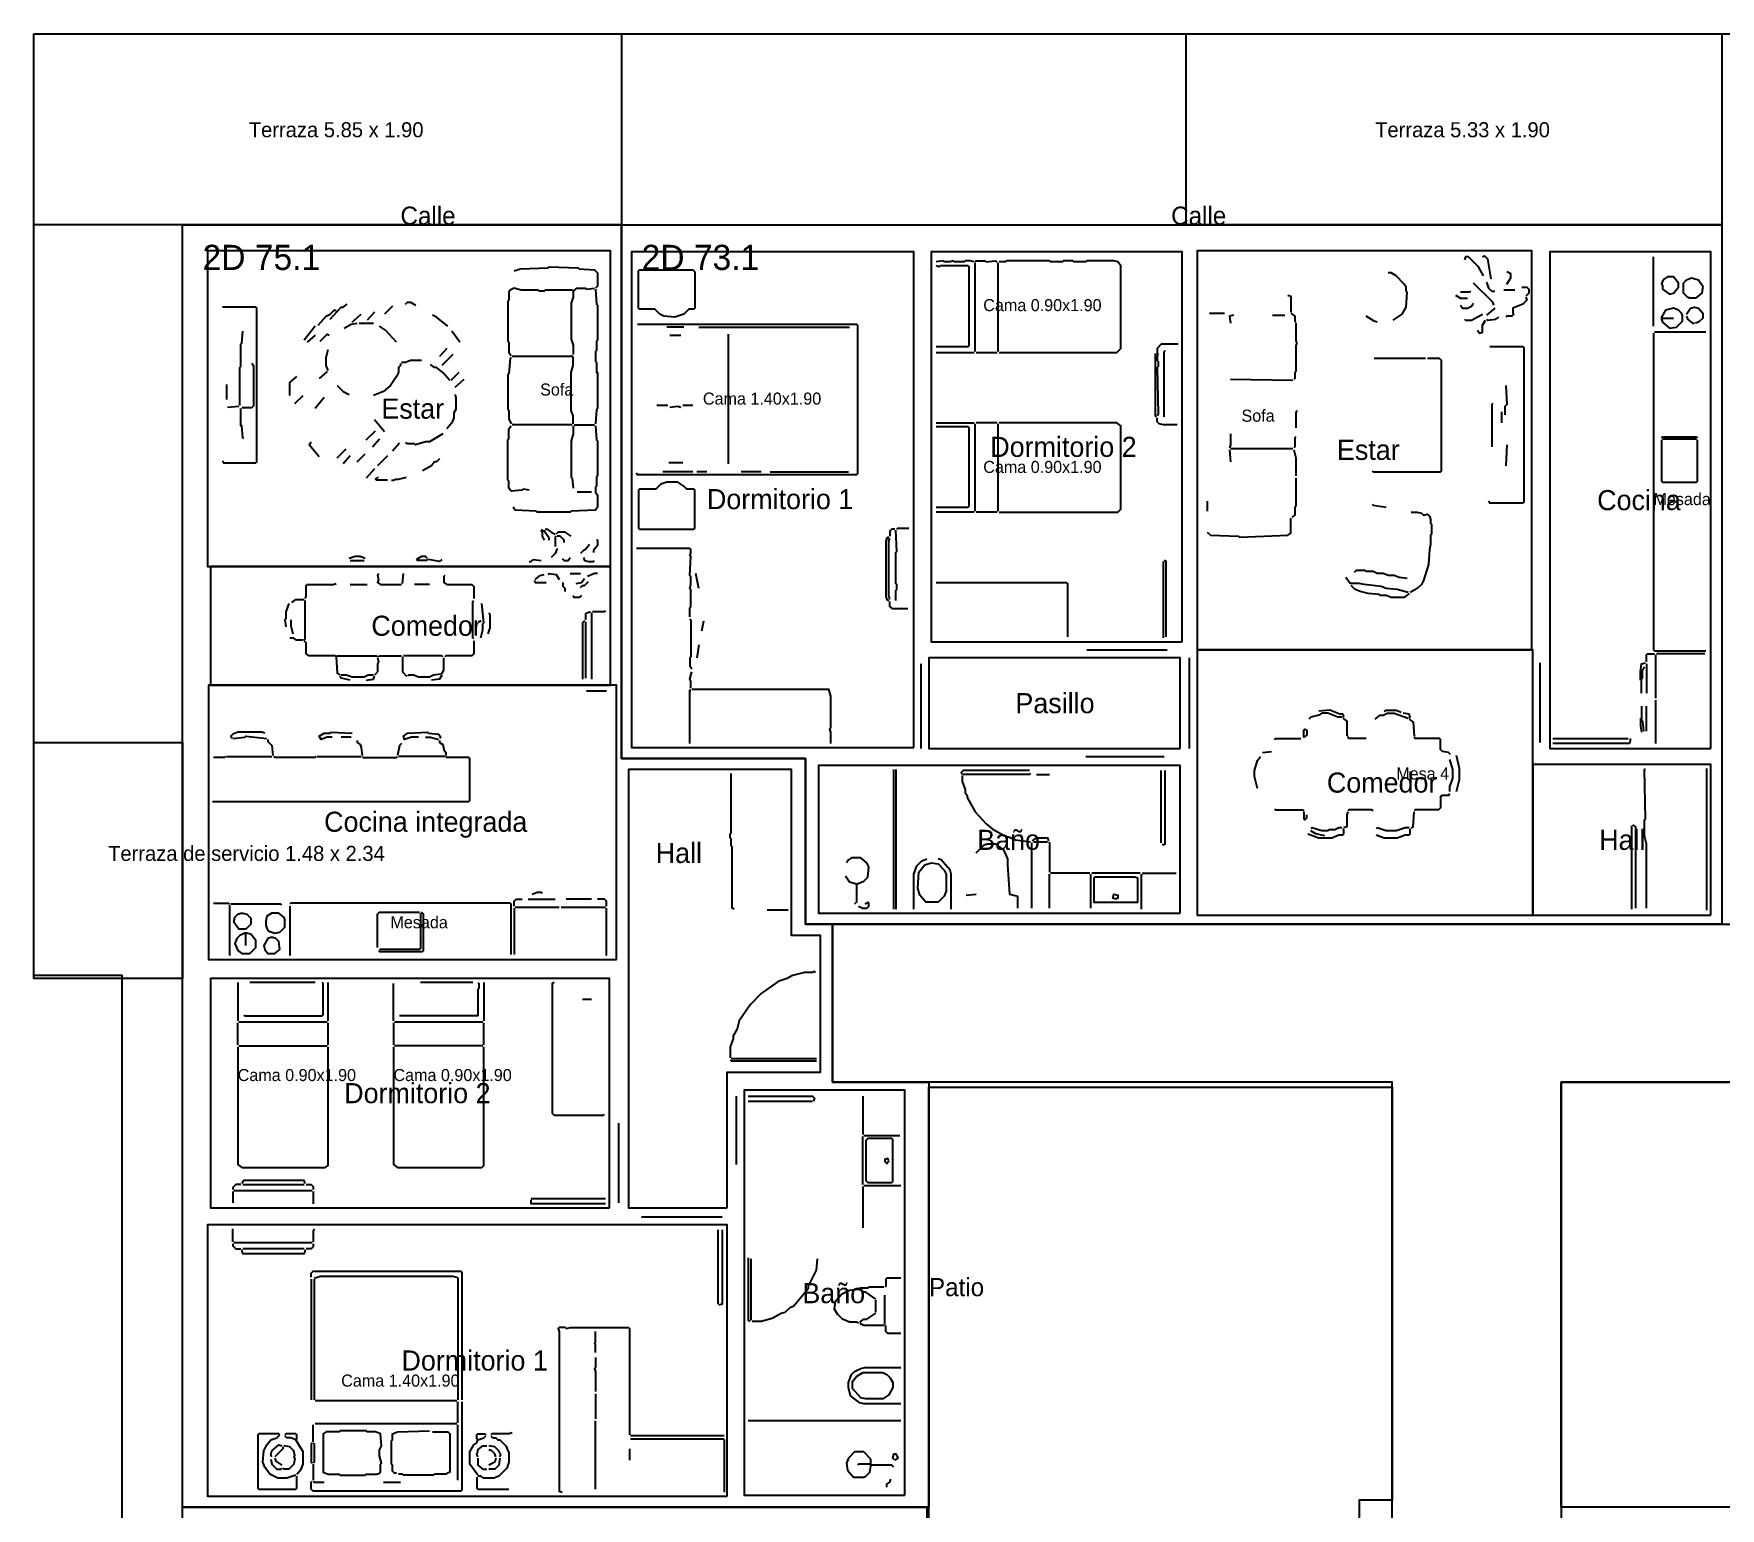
# Model space of a CAD drawing. Header units: metres. Extents: x 0 to 142, y 0 to 33.
# Drawn here: x 0 to 16.79, y 18.08 to 32.75 of the extents above; entities that cross this region are included whole.
import ezdxf

# ---------------------------------------------------------------- set-up
doc = ezdxf.new("R2010")
doc.units = ezdxf.units.M
for name, color, linetype in [('Trazo_Cotas', 9, 'Continuous'), ('Trazo_Entrada', 1, 'Continuous'), ('Trazo_Equipamiento', 8, 'Continuous'), ('Trazo_Estancias', 3, 'Continuous'), ('Trazo_Fachada', 30, 'Continuous'), ('Trazo_Nucleos', 252, 'Continuous'), ('Trazo_Pasillo', 9, 'Continuous'), ('Trazo_Patios', 3, 'Continuous'), ('Trazo_Puertas', 1, 'Continuous'), ('Trazo_Terreno', 7, 'Continuous'), ('Trazo_Unidad', 7, 'Continuous'), ('Trazo_Ventanas', 5, 'Continuous')]:
    doc.layers.add(name, color=color, linetype=linetype)

msp = doc.modelspace()

# ---------------------------------------------------------------- linework, layer by layer
at = {"layer": 'Trazo_Cotas'}
for points in [[(0, 32.75), (5.85, 32.75), (5.85, 30.85), (0, 30.85)], [(11.47, 32.75), (16.8, 32.75), (16.8, 30.85), (11.47, 30.85)], [(0, 25.7), (1.48, 25.7), (1.48, 23.35), (0, 23.35)]]:
    msp.add_lwpolyline(points, close=True, dxfattribs=at)
at = {"layer": 'Trazo_Entrada'}
for p, q in [((15.04, 23.89), (15.93, 23.89)), ((7.95, 23.4), (7.95, 22.52))]:
    msp.add_line(p, q, dxfattribs=at)
at = {"layer": 'Trazo_Equipamiento', "color": 9}
for p, q in [((9.37, 29.59), (9.37, 30.47)), ((9.6, 29.59), (9.6, 30.47)), ((14.74, 30.2), (14.63, 30.2)), ((3.17, 29.88), (3.26, 29.96)), ((3.39, 29.98), (3.32, 29.9)), ((3.57, 30.04), (3.49, 29.96)), ((11.7, 29.97), (11.85, 29.97)), ((12.33, 29.95), (12.45, 29.95)), ((14.54, 30.02), (14.46, 29.95)), ((2.8, 29.84), (2.69, 29.7)), ((2.8, 29.75), (2.72, 29.68)), ((3.24, 29.87), (3.38, 29.87)), ((4.24, 29.68), (4.16, 29.79)), ((6.47, 29.83), (6.3, 29.83)), ((6.33, 29.75), (6.44, 29.75)), ((6.62, 29.83), (8.12, 29.83)), ((6.91, 29.76), (6.91, 28.47)), ((4.11, 29.62), (4.04, 29.54)), ((4.17, 29.56), (4.06, 29.45)), ((8.98, 29.58), (9.36, 29.58)), ((9.38, 29.58), (9.59, 29.58)), ((2.92, 29.39), (2.84, 29.32)), ((4.23, 29.38), (4.15, 29.3)), ((13.85, 29.52), (13.34, 29.52)), ((1.92, 29.26), (1.92, 29.11)), ((4.28, 29.31), (4.19, 29.23)), ((12.53, 29.3), (11.91, 29.31)), ((2.04, 29.04), (1.93, 29.03)), ((2.6, 29.07), (2.68, 29.15)), ((2.89, 29.13), (2.8, 29.02)), ((6.31, 29.05), (6.2, 29.05)), ((6.56, 29.05), (6.46, 29.05)), ((3.49, 28.79), (3.39, 28.91)), ((8.98, 28.88), (9.36, 28.88)), ((9.59, 28.88), (9.38, 28.88)), ((14.61, 28.88), (14.61, 28.99)), ((3.31, 28.71), (3.4, 28.8)), ((3.37, 28.64), (3.44, 28.72)), ((5.36, 28.86), (4.76, 28.86)), ((5.38, 28.86), (5.58, 28.86)), ((9.37, 28), (9.37, 28.87)), ((9.6, 28), (9.6, 28.87)), ((3.02, 28.53), (3.11, 28.62)), ((3.15, 28.55), (3.08, 28.47)), ((3.22, 28.49), (3.3, 28.57)), ((3.52, 28.55), (3.42, 28.45)), ((3.57, 28.6), (3.64, 28.68)), ((11.9, 28.61), (11.91, 28.49)), ((12.53, 28.62), (11.91, 28.62)), ((14.66, 28.66), (14.65, 28.45)), ((3.39, 28.42), (3.31, 28.33)), ((6.56, 28.39), (6.26, 28.39)), ((6.46, 28.48), (6.32, 28.48)), ((6.7, 28.39), (6.6, 28.39)), ((7.24, 28.39), (7.04, 28.39)), ((7.33, 28.39), (8.11, 28.39)), ((5.55, 28.19), (5.41, 28.19)), ((11.68, 28.1), (11.68, 28)), ((9.36, 27.99), (8.98, 27.99)), ((9.59, 27.99), (9.38, 27.99)), ((3.15, 27.51), (3.29, 27.51)), ((3.67, 27.28), (3.68, 27.38)), ((5.34, 27.38), (5.44, 27.38)), ((6.62, 27.23), (6.59, 27.38)), ((11.24, 27.5), (11.24, 26.74)), ((3.15, 27.27), (3.32, 27.27)), ((3.94, 27.27), (3.79, 27.27)), ((5.49, 26.9), (5.49, 26.34)), ((5.55, 26.99), (5.55, 26.33)), ((6.65, 26.81), (6.67, 26.91)), ((6.62, 26.67), (6.6, 26.54)), ((12.23, 25.6), (12.32, 25.61)), ((16.65, 24.03), (16.65, 25.44)), ((15.9, 24.87), (15.9, 24.04)), ((7.51, 24.03), (7.3, 24.03)), ((2.03, 23.31), (2.03, 22.93)), ((2.8, 23.31), (2.15, 23.31)), ((2.93, 22.93), (2.93, 23.31)), ((3.58, 22.93), (3.58, 23.3)), ((4.37, 23.31), (3.85, 23.31)), ((4.48, 23.31), (4.48, 22.93)), ((5.55, 23.14), (5.46, 23.14)), ((2.03, 22.69), (2.03, 22.91)), ((2.04, 22.92), (2.92, 22.92)), ((2.93, 22.69), (2.93, 22.91)), ((3.58, 22.91), (3.58, 22.69)), ((3.59, 22.92), (4.47, 22.92)), ((4.48, 22.69), (4.48, 22.91)), ((2.04, 22.68), (2.92, 22.68)), ((4.47, 22.68), (3.59, 22.68)), ((7.79, 22.55), (6.94, 22.55)), ((1.98, 21.23), (1.98, 21.12)), ((1.99, 21.24), (2.77, 21.24)), ((2.08, 21.3), (2.69, 21.3)), ((2.78, 21.23), (2.78, 21.11)), ((5.69, 21.16), (4.95, 21.16)), ((1.98, 20.73), (1.98, 20.86)), ((6.81, 20.85), (6.81, 20.11)), ((2.77, 20.72), (1.99, 20.72)), ((2.69, 20.66), (2.08, 20.66)), ((2.76, 20.36), (2.76, 19.16)), ((2.79, 20.36), (2.79, 19.16)), ((4.21, 19.15), (2.8, 19.15)), ((4.22, 18.93), (4.22, 19.14)), ((5.59, 19.22), (5.59, 18.97)), ((2.78, 18.74), (2.78, 18.91)), ((4.21, 18.92), (2.8, 18.92)), ((4.22, 18.36), (4.22, 18.91)), ((5.59, 18.27), (5.59, 18.95)), ((6.87, 18.8), (5.94, 18.8)), ((5.93, 18.67), (5.93, 18.56)), ((2.78, 18.52), (2.78, 18.36)), ((3.48, 18.34), (3.65, 18.34))]:
    msp.add_line(p, q, dxfattribs=at)
at = {"layer": 'Trazo_Equipamiento', "color": 8}
for p, q in [((16.12, 29.84), (16.12, 30.53)), ((16.21, 29.92), (16.32, 29.92)), ((16.64, 29.78), (16.13, 29.78)), ((16.21, 28.72), (16.55, 28.72)), ((16.14, 26.57), (16.14, 26.14)), ((16.63, 26.58), (16.15, 26.58)), ((16.05, 26.48), (16.05, 26.19)), ((5.7, 26.21), (5.5, 26.21)), ((16.05, 25.81), (16.05, 26.06)), ((16.14, 26.12), (16.14, 25.69)), ((3.16, 25.75), (3.06, 25.75)), ((15.12, 25.74), (15.87, 25.74)), ((1.92, 25.56), (2.37, 25.56)), ((2.82, 25.56), (3.26, 25.56)), ((4.09, 25.56), (3.63, 25.56)), ((8.56, 24.04), (8.56, 25.43)), ((8.58, 25.43), (8.58, 24.04)), ((9.98, 25.38), (10.11, 25.38)), ((11.22, 24.7), (11.22, 25.42)), ((9.93, 24.7), (9.93, 24.05)), ((9.95, 24.71), (10.09, 24.71)), ((10.11, 24.05), (10.11, 24.39)), ((10.51, 24.4), (10.12, 24.4)), ((10.52, 24.05), (10.52, 24.39)), ((11.01, 24.4), (10.53, 24.4)), ((11.02, 24.39), (11.02, 24.04)), ((11.03, 24.4), (11.37, 24.4)), ((9.28, 24.18), (9.38, 24.19)), ((1.95, 24.08), (1.95, 23.58)), ((2.55, 24.07), (2.55, 23.58)), ((4.78, 24.05), (4.78, 23.59)), ((4.79, 24.06), (5.23, 24.06)), ((4.92, 24.14), (5.19, 24.14)), ((5.25, 24.06), (5.69, 24.06)), ((5.55, 24.14), (5.3, 24.14)), ((5.7, 23.58), (5.7, 24.05)), ((2.11, 23.68), (2.11, 23.79)), ((8.25, 22.18), (8.25, 21.8)), ((7.11, 22.13), (7.75, 22.13)), ((8.25, 21.3), (8.25, 21.78)), ((8.26, 21.79), (8.62, 21.79)), ((8.25, 21.28), (8.25, 20.87)), ((8.26, 21.29), (8.63, 21.29)), ((7.14, 19.95), (7.14, 20.56)), ((8.38, 20.03), (8.38, 20.15)), ((8.47, 19.91), (8.47, 20.2)), ((8.63, 18.95), (7.11, 18.95))]:
    msp.add_line(p, q, dxfattribs=at)
at = {"layer": 'Trazo_Equipamiento', "color": 9}
for points in [[(4.78, 30.39), (4.84, 30.41), (5.12, 30.42), (5.13, 30.43), (5.42, 30.42), (5.43, 30.41), (5.58, 30.4), (5.61, 30.37), (5.61, 30.24), (5.59, 30.22)], [(9.36, 30.48), (9.32, 30.49), (9.27, 30.49), (9.26, 30.48), (9.16, 30.48), (9.15, 30.49), (9.12, 30.48), (9.06, 30.48), (9.05, 30.49), (8.98, 30.48)], [(8.98, 29.64), (9.3, 29.64), (9.31, 29.65), (9.31, 30.43), (9.3, 30.44), (9.02, 30.44), (9.01, 30.43), (8.98, 30.44)], [(9.37, 30.48), (9.38, 30.49), (9.47, 30.49), (9.48, 30.48), (9.57, 30.49), (9.59, 30.48)], [(9.61, 29.58), (10.78, 29.58), (10.82, 29.62), (10.82, 30.44), (10.79, 30.48), (10.75, 30.49), (10.48, 30.49), (10.47, 30.48), (10.35, 30.48), (10.34, 30.49), (10.25, 30.49), (10.24, 30.48), (10.12, 30.48), (10.11, 30.49), (9.68, 30.49), (9.67, 30.48), (9.61, 30.48)], [(14.43, 30.34), (14.38, 30.43), (14.28, 30.53), (14.25, 30.53), (14.24, 30.5)], [(14.42, 30.53), (14.44, 30.54), (14.47, 30.51), (14.5, 30.31)], [(5.37, 30.19), (5.36, 30.2), (5.09, 30.2), (5.08, 30.19), (5.03, 30.19), (5.02, 30.2), (4.85, 30.2), (4.78, 30.22), (4.74, 30.2), (4.73, 30.18), (4.73, 30.1), (4.72, 30.09), (4.72, 29.69), (4.73, 29.68), (4.73, 29.58), (4.75, 29.55)], [(5.37, 30.19), (5.41, 30.22), (5.49, 30.22), (5.5, 30.21), (5.58, 30.22)], [(13.53, 29.9), (13.62, 29.96), (13.66, 30.03), (13.67, 30.18), (13.66, 30.19), (13.66, 30.23), (13.64, 30.26), (13.56, 30.34), (13.51, 30.37), (13.48, 30.37)], [(14.53, 30.05), (14.52, 30.08), (14.33, 30.27)], [(14.46, 30.28), (14.48, 30.22), (14.51, 30.19), (14.54, 30.19)], [(14.66, 30.26), (14.7, 30.32), (14.7, 30.36), (14.66, 30.38)], [(14.81, 30.23), (14.86, 30.23), (14.88, 30.21), (14.88, 30.17), (14.85, 30.14)], [(2.95, 29.91), (3.06, 30.03), (3.08, 30.03), (3.12, 30.06)], [(3.7, 30.06), (3.72, 30.08), (3.75, 30.08), (3.8, 30.05)], [(5.37, 30.19), (5.37, 30.13), (5.35, 30.07), (5.35, 29.71), (5.37, 29.65), (5.37, 29.56)], [(5.59, 30.21), (5.6, 30.06), (5.61, 30.05), (5.61, 29.7), (5.6, 29.69), (5.6, 29.6), (5.59, 29.59), (5.59, 29.49), (5.6, 29.48), (5.6, 29.38), (5.61, 29.38), (5.61, 29.02), (5.6, 29.01), (5.59, 28.87)], [(12.48, 30.15), (12.51, 30.14), (12.51, 29.98)], [(14.15, 30.15), (14.2, 30.12), (14.27, 30.12)], [(14.3, 30.19), (14.29, 30.18), (14.2, 30.18)], [(14.2, 30.05), (14.22, 30.02), (14.27, 30.02), (14.31, 30.04), (14.33, 30.07)], [(14.85, 30.13), (14.86, 30.1), (14.82, 30.06), (14.72, 30.02), (14.72, 29.97), (14.73, 29.96), (14.71, 29.94), (14.66, 29.94), (14.65, 29.93)], [(1.88, 28.5), (1.89, 28.48), (2.21, 28.48), (2.22, 28.49), (2.22, 30.02), (2.21, 30.03), (1.88, 30.03)], [(2.83, 29.85), (2.91, 29.94), (2.95, 29.96), (2.99, 30), (3.01, 30)], [(4.12, 29.84), (4.01, 29.93), (3.97, 29.95)], [(11.94, 29.95), (11.9, 29.94), (11.91, 29.87)], [(12.51, 29.97), (12.55, 29.94), (12.55, 29.89), (12.56, 29.88)], [(13.37, 29.88), (13.34, 29.89), (13.26, 29.94)], [(14.24, 29.91), (14.25, 29.9), (14.31, 29.9), (14.42, 29.96)], [(14.37, 29.8), (14.39, 29.77), (14.42, 29.78), (14.42, 29.85), (14.45, 29.9)], [(14.46, 29.91), (14.47, 29.9), (14.55, 29.91), (14.58, 29.93)], [(2.05, 29.05), (2.05, 29.43), (2.06, 29.44), (2.06, 29.66), (2.07, 29.67), (2.08, 29.79)], [(2.85, 29.69), (2.92, 29.76), (2.94, 29.75)], [(3.09, 29.82), (3.16, 29.86), (3.22, 29.87)], [(3.61, 29.68), (3.5, 29.8), (3.44, 29.84)], [(6.01, 29.86), (8.19, 29.86), (8.2, 29.85), (8.2, 28.37), (8.19, 28.36), (6.01, 28.36), (6, 28.38)], [(12.56, 29.87), (12.56, 29.7), (12.57, 29.66), (12.56, 29.65), (12.56, 29.39), (12.55, 29.38), (12.55, 29.32), (12.54, 29.31)], [(2.93, 29.4), (2.91, 29.45), (2.91, 29.53), (2.93, 29.61)], [(5.36, 29.55), (5.35, 29.54), (4.76, 29.54)], [(11.16, 29.57), (11.16, 28.95), (11.17, 28.94)], [(11.39, 29.66), (11.22, 29.66), (11.18, 29.62), (11.18, 29.57), (11.19, 29.56), (11.18, 29.55), (11.18, 29.5), (11.19, 29.49), (11.19, 29.44), (11.18, 29.43), (11.19, 28.97), (11.18, 28.95)], [(11.25, 28.94), (11.25, 29.58), (11.26, 29.6)], [(14.49, 29.64), (14.82, 29.64), (14.83, 29.63), (14.83, 28.09), (14.82, 28.08), (14.49, 28.08), (14.48, 28.1)], [(2.07, 29.03), (2.17, 29.03), (2.19, 29.05), (2.19, 29.44), (2.17, 29.47)], [(3.65, 29.47), (3.65, 29.45), (3.63, 29.43), (3.63, 29.38), (3.61, 29.34), (3.55, 29.25), (3.48, 29.19), (3.38, 29.15)], [(3.86, 29.5), (3.75, 29.5), (3.7, 29.48), (3.66, 29.48)], [(4.14, 29.3), (4.07, 29.38), (4.01, 29.43), (3.99, 29.43), (3.95, 29.46)], [(4.75, 29.53), (4.74, 29.52), (4.73, 29.37), (4.72, 29.36), (4.72, 29.01), (4.73, 29), (4.73, 28.92), (4.75, 28.87)], [(5.37, 28.87), (5.37, 28.95), (5.35, 29), (5.35, 29.16), (5.34, 29.17), (5.35, 29.19), (5.35, 29.38), (5.37, 29.45), (5.37, 29.54)], [(13.32, 28.4), (13.33, 28.39), (14, 28.39), (14.01, 28.4), (14.01, 29.5), (13.99, 29.52), (13.87, 29.52)], [(2.55, 29.15), (2.55, 29.28), (2.62, 29.34)], [(3.02, 29.25), (3.08, 29.19), (3.14, 29.16)], [(14.65, 29.25), (14.66, 29.06), (14.64, 29.04), (14.64, 28.96)], [(4.19, 29.16), (4.2, 29.13), (4.2, 29.01), (4.18, 28.98), (4.18, 28.93), (4.16, 28.88), (4.11, 28.82)], [(6.44, 29.03), (6.41, 29.04), (6.33, 29.03)], [(14.52, 29.07), (14.51, 29.06), (14.51, 28.64)], [(2.09, 28.72), (2.08, 28.73), (2.07, 28.85), (2.06, 28.85), (2.06, 29.02)], [(9.61, 27.99), (10.79, 27.99), (10.82, 28.02), (10.82, 28.85), (10.78, 28.88), (9.61, 28.88)], [(11.38, 28.86), (11.24, 28.86), (11.2, 28.87), (11.18, 28.89), (11.18, 28.93)], [(12.57, 29), (12.56, 28.98), (12.56, 28.83)], [(4.07, 28.77), (3.94, 28.69), (3.9, 28.69), (3.8, 28.66), (3.79, 28.67), (3.72, 28.67), (3.7, 28.68)], [(4.93, 28.21), (4.87, 28.22), (4.86, 28.21), (4.75, 28.2), (4.73, 28.23), (4.73, 28.3), (4.72, 28.31), (4.72, 28.71), (4.73, 28.72), (4.73, 28.82), (4.75, 28.85)], [(5.59, 28.85), (5.6, 28.71), (5.61, 28.7), (5.61, 28.35), (5.6, 28.34), (5.6, 28.25), (5.59, 28.24), (5.59, 28.19), (5.61, 28.16), (5.61, 28.04), (5.59, 28.01), (5.35, 28), (5.34, 27.99), (5.01, 27.99), (5, 28), (4.79, 28.01), (4.77, 28.04)], [(5.37, 28.85), (5.37, 28.77), (5.35, 28.7), (5.35, 28.34), (5.36, 28.33), (5.37, 28.23)], [(8.98, 28.04), (9.3, 28.04), (9.31, 28.05), (9.31, 28.83), (9.3, 28.84), (8.98, 28.84)], [(11.91, 28.77), (11.91, 28.66), (11.9, 28.63)], [(12.56, 28.74), (12.55, 28.73), (12.55, 28.64), (12.54, 28.63)], [(2.84, 28.54), (2.74, 28.66), (2.76, 28.69)], [(12.54, 28.61), (12.56, 28.53), (12.56, 28.35)], [(4.04, 28.52), (4.01, 28.49), (3.99, 28.49), (3.96, 28.45), (3.87, 28.4)], [(3.52, 28.31), (3.41, 28.31), (3.4, 28.32), (3.43, 28.34)], [(3.56, 28.31), (3.58, 28.31), (3.6, 28.32), (3.63, 28.32), (3.71, 28.34)], [(12.56, 28.33), (12.56, 28.05), (12.55, 28.04), (12.55, 27.96), (12.52, 27.94)], [(13.32, 28.07), (13.33, 28.06), (13.46, 28.04)], [(11.68, 27.79), (11.71, 27.76), (11.99, 27.75), (12, 27.74), (12.48, 27.76), (12.51, 27.78), (12.51, 27.93)], [(13.71, 27.99), (13.77, 27.99), (13.81, 27.98), (13.83, 27.96), (13.87, 27.97), (13.89, 27.95), (13.9, 27.92), (13.9, 27.88), (13.91, 27.87), (13.91, 27.77), (13.9, 27.76), (13.9, 27.67), (13.89, 27.62), (13.88, 27.47), (13.83, 27.31), (13.81, 27.27), (13.77, 27.23), (13.7, 27.19)], [(5.06, 27.82), (5.05, 27.8), (5.06, 27.8), (5.06, 27.75), (5.08, 27.71)], [(5.13, 27.71), (5.13, 27.73), (5.08, 27.8), (5.08, 27.81)], [(5.09, 27.82), (5.11, 27.82), (5.15, 27.79), (5.19, 27.77)], [(5.2, 27.75), (5.19, 27.74), (5.19, 27.65)], [(5.35, 27.75), (5.29, 27.79), (5.22, 27.79), (5.2, 27.77)], [(5.28, 27.69), (5.28, 27.71), (5.24, 27.75), (5.21, 27.75)], [(5.6, 27.72), (5.61, 27.71), (5.61, 27.66), (5.57, 27.61), (5.57, 27.59)], [(8.51, 27.74), (8.49, 27.73), (8.48, 27.7), (8.48, 27.15), (8.49, 27.12), (8.51, 27.11)], [(8.52, 27.12), (8.51, 27.16), (8.51, 27.7), (8.52, 27.73)], [(8.57, 27.82), (8.54, 27.82), (8.52, 27.8), (8.52, 27.75)], [(8.58, 27.11), (8.58, 27.21), (8.59, 27.22), (8.59, 27.27), (8.58, 27.28), (8.58, 27.59), (8.59, 27.6), (8.58, 27.81)], [(8.59, 27.82), (8.6, 27.83), (8.71, 27.83)], [(3.3, 27.53), (3.25, 27.55), (3.2, 27.55), (3.14, 27.53)], [(3.92, 27.53), (3.9, 27.55), (3.86, 27.55), (3.81, 27.52)], [(5.21, 27.63), (5.19, 27.58), (5.15, 27.54)], [(5.26, 27.53), (5.28, 27.51), (5.32, 27.51), (5.34, 27.54)], [(5.53, 27.67), (5.49, 27.62), (5.47, 27.61), (5.44, 27.58)], [(5.47, 27.54), (5.48, 27.51), (5.52, 27.5), (5.57, 27.5), (5.58, 27.51)], [(6.53, 26.95), (6.53, 27.04), (6.54, 27.05), (6.54, 27.22), (6.53, 27.23), (6.54, 27.27), (6.54, 27.35), (6.53, 27.36), (6.54, 27.55), (6.53, 27.57), (6.54, 27.58), (6.54, 27.62), (6.53, 27.63), (6, 27.63)], [(3.43, 27.38), (3.42, 27.36), (3.43, 27.32), (3.42, 27.29), (3.45, 27.27), (3.66, 27.27)], [(3.92, 27.52), (3.91, 27.51), (3.82, 27.51), (3.81, 27.52)], [(4.06, 27.52), (4.04, 27.5), (3.93, 27.52)], [(4.09, 27.36), (4.08, 27.35), (4.08, 27.29), (4.11, 27.27), (4.36, 27.27), (4.38, 27.25), (4.38, 27.13)], [(4.93, 27.5), (4.95, 27.5), (4.97, 27.52), (5.05, 27.51)], [(4.99, 27.32), (5.04, 27.36), (5.08, 27.37)], [(5.12, 27.37), (5.13, 27.38), (5.2, 27.37), (5.23, 27.32)], [(5.61, 27.38), (5.58, 27.38), (5.51, 27.35)], [(11.27, 26.75), (11.27, 27.5), (11.25, 27.51)], [(13.67, 27.33), (13.59, 27.34), (13.54, 27.36), (13.48, 27.36), (13.43, 27.38), (13.37, 27.38), (13.33, 27.4), (13.26, 27.4), (13.25, 27.41), (13.16, 27.41), (13.14, 27.39)], [(2.7, 27.13), (2.71, 27.15), (2.71, 27.26), (2.72, 27.27), (2.98, 27.27), (3.01, 27.28)], [(4.98, 27.31), (4.99, 27.29), (5.1, 27.29)], [(5.29, 27.2), (5.29, 27.23), (5.27, 27.25), (5.27, 27.29)], [(5.4, 27.28), (5.45, 27.29), (5.48, 27.33)], [(5.44, 27.24), (5.46, 27.26), (5.48, 27.26), (5.52, 27.3)], [(8.98, 27.29), (10.28, 27.29), (10.29, 27.28), (10.29, 26.75)], [(13.68, 27.19), (13.57, 27.22), (13.46, 27.23), (13.41, 27.25), (13.24, 27.27), (13.19, 27.28), (13.1, 27.28), (13.06, 27.34)], [(13.69, 27.18), (13.64, 27.14), (13.51, 27.14), (13.46, 27.16), (13.4, 27.16), (13.39, 27.17), (13.28, 27.18), (13.2, 27.2), (13.15, 27.22), (13.11, 27.26)], [(2.54, 27.08), (2.51, 27), (2.51, 26.93), (2.5, 26.92), (2.51, 26.85)], [(2.57, 27.09), (2.61, 27.12), (2.69, 27.12)], [(2.69, 26.72), (2.7, 26.73), (2.7, 27.11)], [(4.38, 26.73), (4.37, 26.74), (4.37, 27.1), (4.38, 27.11)], [(4.45, 26.74), (4.47, 26.82), (4.47, 26.88), (4.48, 26.89), (4.46, 27.08)], [(5.45, 27.16), (5.43, 27.14), (5.38, 27.14), (5.37, 27.16)], [(8.7, 27.03), (8.55, 27.03), (8.52, 27.05), (8.52, 27.1)], [(2.56, 26.92), (2.56, 26.86), (2.58, 26.78)], [(4.53, 26.99), (4.54, 26.97), (4.54, 26.84), (4.52, 26.78)], [(5.48, 26.91), (5.46, 26.89), (5.46, 26.33)], [(5.54, 27), (5.49, 26.98), (5.49, 26.92)], [(5.69, 27.01), (5.68, 27), (5.56, 27)], [(6.53, 26.93), (6.54, 26.91), (6.54, 26.55), (6.53, 26.54), (6.53, 26.46), (6.55, 26.43)], [(2.55, 26.74), (2.58, 26.74), (2.61, 26.72), (2.68, 26.72)], [(3.01, 26.55), (3, 26.56), (2.74, 26.56), (2.71, 26.58), (2.71, 26.69), (2.69, 26.71)], [(4.38, 26.71), (4.38, 26.58), (4.36, 26.56), (4.1, 26.56), (4.09, 26.55)], [(3.01, 26.55), (3.02, 26.56), (3.41, 26.56), (3.42, 26.55)], [(3.01, 26.55), (3.02, 26.39), (3.05, 26.37)], [(3.42, 26.54), (3.43, 26.5), (3.42, 26.48), (3.42, 26.4), (3.39, 26.37)], [(3.43, 26.55), (3.44, 26.56), (3.66, 26.56)], [(3.67, 26.55), (3.67, 26.4), (3.71, 26.36)], [(4.07, 26.55), (4.06, 26.56), (3.68, 26.56)], [(4.06, 26.38), (4.08, 26.42), (4.08, 26.54)], [(3.15, 26.32), (3.06, 26.34), (3.05, 26.36)], [(3.38, 26.37), (3.33, 26.37), (3.29, 26.35), (3.17, 26.35), (3.11, 26.37), (3.06, 26.37)], [(3.31, 26.32), (3.38, 26.33), (3.39, 26.36)], [(4.05, 26.38), (3.98, 26.37), (3.94, 26.35), (3.83, 26.35), (3.78, 26.37), (3.73, 26.37), (3.72, 26.36)], [(4.06, 26.37), (4.04, 26.33), (3.96, 26.32)], [(6.54, 26.24), (6.54, 26.31), (6.53, 26.33), (6.55, 26.4)], [(6.53, 25.69), (6.53, 26.22), (6.54, 26.22)], [(6.55, 26.23), (7.91, 26.23), (7.93, 26.16), (7.93, 25.84), (7.92, 25.83), (7.93, 25.8), (7.93, 25.69)], [(13.03, 25.95), (13.04, 25.96), (13.03, 25.98), (13, 25.98), (12.9, 26.02), (12.79, 26.01)], [(13.44, 26.01), (13.46, 26.02), (13.56, 26.02), (13.61, 26)], [(13.02, 25.95), (12.98, 25.95), (12.88, 25.99), (12.82, 25.99), (12.79, 25.97), (12.71, 25.95), (12.69, 25.93)], [(13.03, 25.94), (13.07, 25.91), (13.07, 25.77), (13.08, 25.76)], [(13.35, 25.93), (13.4, 25.97), (13.43, 25.97), (13.47, 25.99), (13.54, 25.99), (13.68, 25.94)], [(13.69, 25.94), (13.7, 25.95), (13.69, 25.98), (13.63, 25.99)], [(13.69, 25.93), (13.73, 25.9), (13.74, 25.76)], [(12.35, 25.73), (12.36, 25.74), (12.61, 25.74)], [(13.26, 25.74), (13.09, 25.74), (13.08, 25.75)], [(14.1, 25.58), (14.08, 25.6), (14.02, 25.61), (14, 25.63), (14, 25.73), (13.99, 25.74), (13.75, 25.74), (13.74, 25.75)], [(12.18, 25.24), (12.15, 25.36), (12.15, 25.42), (12.18, 25.52), (12.21, 25.56)], [(14.09, 25.53), (14.12, 25.43), (14.12, 25.34), (14.09, 25.26), (14.09, 25.21)], [(14.16, 25.21), (14.19, 25.33), (14.19, 25.44), (14.16, 25.57)], [(6.97, 24.04), (6.95, 24.05), (6.95, 24.66), (6.94, 24.67), (6.94, 24.74), (6.93, 24.75), (6.93, 24.79), (6.94, 24.8), (6.94, 25.39)], [(16.05, 24.05), (16.05, 24.69), (16.03, 24.77), (16.03, 24.93), (16.04, 24.94), (16.03, 25.43), (16.04, 25.44)], [(14.09, 25.19), (14.08, 25.17), (14.02, 25.17), (14, 25.16), (14, 25.05), (13.98, 25.03), (13.75, 25.03), (13.74, 25.02)], [(12.35, 25.04), (12.36, 25.03), (12.63, 25.03), (12.64, 25.02)], [(12.64, 25.01), (12.64, 24.94), (12.65, 24.93), (12.67, 24.95), (12.67, 24.98)], [(13.08, 25.01), (13.07, 24.98), (13.07, 24.86), (13.04, 24.85)], [(13.33, 25.02), (13.31, 25.03), (13.09, 25.03), (13.08, 25.02)], [(13.71, 24.85), (13.73, 24.86), (13.74, 25.01)], [(13.02, 24.85), (12.99, 24.85), (12.95, 24.83), (12.89, 24.83), (12.88, 24.82), (12.82, 24.82), (12.72, 24.85), (12.71, 24.84)], [(13.69, 24.85), (13.65, 24.85), (13.56, 24.82), (13.46, 24.82), (13.37, 24.85), (13.36, 24.84)], [(15.91, 24.88), (15.94, 24.86), (15.94, 24.05)], [(12.68, 24.79), (12.79, 24.75), (12.92, 24.75), (12.99, 24.78), (13.03, 24.78), (13.04, 24.79), (13.04, 24.83), (13.03, 24.84)], [(12.85, 24.77), (12.76, 24.79), (12.71, 24.82)], [(13.36, 24.78), (13.44, 24.75), (13.57, 24.75), (13.65, 24.78), (13.69, 24.78), (13.7, 24.79), (13.7, 24.84)], [(7.78, 23.41), (7.76, 23.42), (7.75, 23.41), (7.67, 23.41), (7.55, 23.38), (7.5, 23.35), (7.41, 23.32), (7.24, 23.2), (7.13, 23.09), (7.02, 22.93), (7, 22.85), (6.96, 22.78), (6.96, 22.75), (6.93, 22.67), (6.93, 22.56)], [(2.09, 22.99), (2.1, 22.98), (2.87, 22.98), (2.88, 22.99), (2.88, 23.3), (2.87, 23.31)], [(4.42, 23.31), (4.43, 23.3), (4.43, 23.25), (4.42, 23.24), (4.42, 22.98), (3.64, 22.98)], [(5.18, 23.31), (5.16, 23.3), (5.16, 22.01), (5.18, 21.99), (5.67, 21.99), (5.68, 22)], [(2.03, 22.67), (2.03, 21.5), (2.07, 21.47), (2.9, 21.47), (2.93, 21.49), (2.93, 22.67)], [(3.58, 22.67), (3.58, 21.5), (3.62, 21.47), (4.46, 21.47), (4.48, 21.49), (4.48, 22.67)], [(6.93, 22.54), (6.94, 22.53), (7.79, 22.53)], [(2.7, 21.31), (2.69, 21.34), (2.09, 21.34), (2.07, 21.31)], [(2.06, 21.3), (2.01, 21.3), (1.98, 21.27), (1.98, 21.25)], [(2.71, 21.3), (2.76, 21.3), (2.78, 21.28), (2.78, 21.25)], [(5.69, 21.11), (4.95, 21.11), (4.95, 21.15)], [(2.79, 20.86), (2.78, 20.84), (2.78, 20.73)], [(6.85, 20.85), (6.85, 20.11), (6.82, 20.1)], [(1.98, 20.71), (1.98, 20.69), (2.01, 20.66), (2.06, 20.66)], [(2.7, 20.65), (2.69, 20.61), (2.08, 20.61), (2.07, 20.65)], [(2.78, 20.71), (2.78, 20.68), (2.76, 20.66), (2.71, 20.66)], [(2.76, 20.38), (2.76, 20.42), (2.78, 20.44), (4.25, 20.44), (4.26, 20.43), (4.26, 19.16)], [(2.79, 20.37), (2.85, 20.39), (4.17, 20.39), (4.21, 20.38), (4.22, 20.37), (4.22, 19.16)], [(5.3, 19.87), (5.29, 19.88), (5.23, 19.88), (5.22, 19.87), (5.23, 19.84), (5.23, 18.25), (5.26, 18.24)], [(5.3, 19.87), (5.34, 19.88), (5.92, 19.88), (5.93, 19.87), (5.93, 18.81)], [(5.59, 19.63), (5.59, 19.71), (5.58, 19.72), (5.59, 19.73), (5.59, 19.84)], [(5.59, 19.58), (5.59, 19.48), (5.58, 19.47), (5.59, 19.44), (5.59, 19.24)], [(4.26, 19.14), (4.26, 18.26), (4.25, 18.25), (2.78, 18.25), (2.76, 18.27), (2.76, 18.34), (2.77, 18.35)], [(2.45, 18.81), (2.44, 18.82), (2.24, 18.82), (2.23, 18.81), (2.23, 18.28), (2.24, 18.27), (2.61, 18.27), (2.62, 18.28), (2.62, 18.4)], [(2.61, 18.41), (2.52, 18.38), (2.43, 18.38), (2.35, 18.42), (2.3, 18.49), (2.28, 18.54), (2.29, 18.65), (2.32, 18.71), (2.36, 18.76), (2.42, 18.78), (2.45, 18.81)], [(2.61, 18.76), (2.62, 18.77), (2.62, 18.81), (2.61, 18.82), (2.51, 18.82), (2.5, 18.81)], [(2.61, 18.76), (2.56, 18.78), (2.52, 18.78), (2.5, 18.8)], [(3.61, 18.43), (3.59, 18.43), (3.57, 18.45), (3.57, 18.51), (3.56, 18.52), (3.56, 18.75), (3.57, 18.76), (3.57, 18.82), (3.62, 18.84), (3.94, 18.85)], [(3.97, 18.84), (4.12, 18.84), (4.14, 18.82), (4.14, 18.44), (4.1, 18.42), (3.99, 18.42), (3.98, 18.41), (3.68, 18.41), (3.67, 18.42), (3.63, 18.42)], [(4.42, 18.76), (4.41, 18.77), (4.41, 18.81), (4.42, 18.82), (4.49, 18.82), (4.5, 18.81)], [(4.55, 18.8), (4.57, 18.78), (4.6, 18.78), (4.62, 18.76), (4.64, 18.76), (4.7, 18.7), (4.73, 18.63), (4.73, 18.54), (4.71, 18.48), (4.63, 18.4), (4.58, 18.38), (4.48, 18.38), (4.45, 18.4), (4.42, 18.4)], [(4.42, 18.76), (4.48, 18.78), (4.5, 18.8)], [(4.76, 18.83), (4.73, 18.82), (4.56, 18.82), (4.55, 18.81)], [(2.37, 18.59), (2.36, 18.61), (2.37, 18.65), (2.44, 18.71), (2.47, 18.7)], [(2.48, 18.69), (2.48, 18.67), (2.4, 18.59)], [(2.59, 18.59), (2.6, 18.6), (2.59, 18.65), (2.55, 18.69), (2.49, 18.7)], [(2.62, 18.42), (2.66, 18.47), (2.68, 18.52), (2.68, 18.64), (2.61, 18.76)], [(2.77, 18.73), (2.76, 18.72), (2.76, 18.54), (2.77, 18.53)], [(2.78, 18.73), (2.79, 18.72), (2.79, 18.54), (2.78, 18.53)], [(4.42, 18.41), (4.34, 18.52), (4.34, 18.64), (4.38, 18.71), (4.41, 18.73), (4.42, 18.76)], [(4.42, 18.59), (4.41, 18.62), (4.42, 18.64), (4.42, 18.66), (4.47, 18.7), (4.51, 18.7)], [(4.64, 18.59), (4.65, 18.61), (4.63, 18.65), (4.59, 18.69), (4.53, 18.7)], [(4.6, 18.59), (4.59, 18.62), (4.56, 18.65), (4.53, 18.66)], [(5.94, 18.77), (6.86, 18.77), (6.87, 18.76), (6.87, 18.24)], [(2.36, 18.57), (2.37, 18.52), (2.42, 18.47), (2.46, 18.47), (2.47, 18.48)], [(2.4, 18.58), (2.41, 18.55), (2.47, 18.51)], [(2.59, 18.59), (2.6, 18.58), (2.59, 18.52), (2.54, 18.47), (2.49, 18.47), (2.48, 18.48)], [(4.42, 18.58), (4.42, 18.51), (4.47, 18.47), (4.51, 18.47)], [(4.64, 18.58), (4.63, 18.51), (4.59, 18.47), (4.53, 18.47)], [(4.6, 18.58), (4.59, 18.54), (4.53, 18.51)], [(2.78, 18.35), (2.79, 18.34), (2.89, 18.34)], [(4.41, 18.39), (4.41, 18.28), (4.42, 18.27), (4.73, 18.27)]]:
    msp.add_lwpolyline(points, dxfattribs=at)
for points in [[(6.02, 30.39), (6.03, 30.4), (6.56, 30.4), (6.58, 30.38), (6.58, 30.02), (6.57, 30.01), (6.52, 30.01), (6.47, 29.96), (6.38, 29.93), (6.27, 29.94), (6.23, 29.96), (6.18, 30.01), (6.03, 30.01), (6.02, 30.02)], [(6.47, 28.25), (6.41, 28.29), (6.3, 28.29), (6.24, 28.27), (6.19, 28.22), (6.03, 28.22), (6.02, 28.21), (6.02, 27.83), (6.03, 27.82), (6.57, 27.82), (6.58, 27.83), (6.58, 28.21), (6.57, 28.22), (6.5, 28.22)], [(12.64, 25.82), (12.65, 25.83), (12.67, 25.82), (12.67, 25.77), (12.64, 25.75)], [(2.91, 18.84), (2.88, 18.82), (2.88, 18.44), (2.93, 18.42), (3.04, 18.42), (3.05, 18.41), (3.3, 18.41), (3.31, 18.42), (3.41, 18.42), (3.44, 18.43), (3.45, 18.44), (3.45, 18.52), (3.46, 18.53), (3.44, 18.6), (3.44, 18.66), (3.46, 18.7), (3.45, 18.82), (3.4, 18.84), (3.32, 18.84), (3.31, 18.85), (3.05, 18.85), (3.04, 18.84)]]:
    msp.add_lwpolyline(points, close=True, dxfattribs=at)
at = {"layer": 'Trazo_Equipamiento', "color": 8}
for points in [[(16.21, 30.21), (16.28, 30.16), (16.32, 30.17), (16.37, 30.23), (16.37, 30.27), (16.32, 30.33), (16.26, 30.33), (16.23, 30.31), (16.21, 30.29), (16.2, 30.26), (16.21, 30.25)], [(16.42, 30.27), (16.45, 30.3), (16.5, 30.32), (16.57, 30.3), (16.61, 30.24), (16.6, 30.17), (16.54, 30.12), (16.48, 30.12), (16.46, 30.13), (16.42, 30.17)], [(16.2, 29.91), (16.21, 29.88), (16.28, 29.82), (16.35, 29.83), (16.41, 29.89), (16.41, 29.95), (16.4, 29.97), (16.37, 30), (16.32, 30.02), (16.24, 30), (16.2, 29.93)], [(8.8, 24.25), (8.81, 24.41), (8.87, 24.48), (8.93, 24.5), (9, 24.49), (9.06, 24.43), (9.08, 24.39), (9.08, 24.22), (9.06, 24.17), (9, 24.11), (8.88, 24.11), (8.82, 24.18)], [(10.96, 24.36), (10.56, 24.36), (10.55, 24.35), (10.55, 24.11), (10.99, 24.11), (10.99, 24.35)], [(10.77, 24.14), (10.74, 24.15), (10.75, 24.19), (10.79, 24.18), (10.79, 24.15)], [(2.08, 24), (2.12, 23.99), (2.16, 23.95), (2.16, 23.89), (2.11, 23.84), (2.04, 23.84), (1.99, 23.91), (2, 23.96), (2.03, 23.99), (2.06, 24)], [(2.37, 24), (2.32, 23.97), (2.31, 23.92), (2.31, 23.88), (2.32, 23.85), (2.34, 23.82), (2.4, 23.8), (2.45, 23.81), (2.5, 23.86), (2.5, 23.94), (2.49, 23.96), (2.44, 24)], [(2.1, 23.8), (2.05, 23.78), (2.02, 23.75), (2, 23.7), (2.03, 23.63), (2.07, 23.6), (2.15, 23.6), (2.21, 23.66), (2.21, 23.73), (2.16, 23.79), (2.12, 23.8)], [(2.36, 23.76), (2.33, 23.75), (2.29, 23.68), (2.3, 23.64), (2.33, 23.6), (2.4, 23.6), (2.45, 23.64), (2.44, 23.72), (2.41, 23.75), (2.38, 23.76)], [(8.3, 21.76), (8.28, 21.74), (8.28, 21.34), (8.3, 21.32), (8.54, 21.32), (8.55, 21.33), (8.55, 21.75), (8.54, 21.76)], [(8.51, 21.54), (8.5, 21.56), (8.47, 21.55), (8.47, 21.53), (8.49, 21.51)], [(8.28, 19.17), (8.23, 19.18), (8.15, 19.27), (8.15, 19.34), (8.19, 19.39), (8.25, 19.43), (8.45, 19.43), (8.49, 19.41), (8.52, 19.38), (8.55, 19.33), (8.55, 19.28), (8.51, 19.21), (8.45, 19.17)], [(8.33, 18.57), (8.26, 18.64), (8.17, 18.64), (8.11, 18.58), (8.09, 18.53), (8.1, 18.46), (8.16, 18.39), (8.26, 18.39), (8.28, 18.4), (8.32, 18.44), (8.33, 18.5)], [(8.57, 18.56), (8.55, 18.58), (8.56, 18.62), (8.58, 18.62), (8.6, 18.58)]]:
    msp.add_lwpolyline(points, close=True, dxfattribs=at)
for points in [[(16.45, 29.96), (16.49, 30.02), (16.53, 30.03), (16.57, 30.02), (16.61, 29.97), (16.61, 29.92), (16.57, 29.88), (16.54, 29.87)], [(16.45, 29.94), (16.46, 29.91), (16.51, 29.87), (16.53, 29.87)], [(16.12, 29.77), (16.12, 26.62), (16.13, 26.61), (16.64, 26.61)], [(16.2, 28.73), (16.21, 28.74), (16.55, 28.74), (16.56, 28.73)], [(16.2, 28.71), (16.2, 28.3), (16.21, 28.29), (16.55, 28.29), (16.56, 28.3), (16.56, 28.71)], [(16.05, 26.5), (16.05, 26.57), (16.06, 26.58), (16.13, 26.58)], [(15.99, 26.32), (15.99, 26.4), (16, 26.48), (16.04, 26.49)], [(16, 26.19), (16, 26.33), (16.01, 26.34), (16.01, 26.41), (16.03, 26.45)], [(16, 26.06), (16, 25.92), (16.01, 25.91), (16.02, 25.81)], [(15.99, 25.94), (15.99, 25.86), (16, 25.8)], [(2.3, 25.79), (2.27, 25.8), (2.03, 25.8), (1.98, 25.78), (1.96, 25.76), (1.97, 25.74)], [(1.98, 25.74), (2.1, 25.75), (2.11, 25.76), (2.32, 25.74)], [(2.33, 25.73), (2.33, 25.71), (2.37, 25.67), (2.38, 25.57)], [(2.97, 25.75), (2.92, 25.75), (2.86, 25.73), (2.84, 25.76), (2.89, 25.79), (2.95, 25.79), (2.96, 25.8), (3.17, 25.79)], [(3.22, 25.72), (3.22, 25.7), (3.25, 25.68), (3.26, 25.65), (3.27, 25.57)], [(3.66, 25.69), (3.64, 25.67), (3.62, 25.57)], [(3.83, 25.75), (3.76, 25.75), (3.69, 25.73), (3.68, 25.76), (3.72, 25.79), (3.92, 25.8), (3.93, 25.79), (4.03, 25.78), (4.05, 25.75), (4.04, 25.74)], [(3.9, 25.75), (3.95, 25.75), (4.03, 25.73)], [(4.04, 25.72), (4.04, 25.7), (4.07, 25.68), (4.08, 25.63), (4.1, 25.6), (4.1, 25.57)], [(15.88, 25.74), (15.89, 25.73), (15.88, 25.69), (15.12, 25.69)], [(1.78, 25.11), (4.33, 25.11), (4.34, 25.12), (4.34, 25.54), (4.33, 25.55), (4.11, 25.55), (4.1, 25.56)], [(1.91, 25.56), (1.9, 25.55), (1.79, 25.55)], [(2.81, 25.56), (2.8, 25.55), (2.4, 25.55), (2.39, 25.56)], [(3.27, 25.56), (3.28, 25.55), (3.61, 25.55), (3.62, 25.56)], [(9.91, 25.42), (9.25, 25.42), (9.23, 25.4), (9.24, 25.38)], [(9.24, 25.37), (9.24, 25.31), (9.27, 25.23), (9.27, 25.2), (9.29, 25.17), (9.29, 25.15), (9.37, 25.01), (9.48, 24.89), (9.54, 24.84), (9.68, 24.76), (9.7, 24.76), (9.77, 24.73), (9.92, 24.71)], [(9.92, 25.39), (9.91, 25.38), (9.25, 25.38)], [(11.23, 24.69), (11.24, 24.68), (11.26, 24.69), (11.26, 25.42)], [(9.38, 24.6), (9.46, 24.68), (9.49, 24.69), (9.57, 24.69), (9.65, 24.63), (9.69, 24.54), (9.69, 24.48), (9.71, 24.19), (9.79, 24.17), (9.79, 24.05)], [(9.94, 24.72), (9.98, 24.75), (10.09, 24.75), (10.1, 24.72)], [(10.1, 24.71), (10.11, 24.7), (10.11, 24.41)], [(8.19, 24.29), (8.26, 24.32), (8.3, 24.36), (8.31, 24.46), (8.29, 24.5), (8.23, 24.55), (8.14, 24.55), (8.11, 24.53), (8.09, 24.5)], [(8.76, 24.04), (8.76, 24.39), (8.79, 24.47), (8.84, 24.52), (8.89, 24.54)], [(9.13, 24.04), (9.13, 24.39), (9.12, 24.43), (9.03, 24.53), (9, 24.54)], [(8.19, 24.29), (8.12, 24.31), (8.08, 24.37)], [(4.96, 24.19), (5.01, 24.21), (5.05, 24.21), (5.06, 24.2)], [(8.19, 24.29), (8.19, 24.11), (8.17, 24.09)], [(1.79, 24.1), (1.94, 24.1), (1.95, 24.09)], [(2.47, 24.08), (2.46, 24.09), (1.96, 24.09)], [(4.75, 23.59), (4.75, 24.09), (4.74, 24.1), (2.56, 24.1), (2.55, 24.09)], [(3.42, 23.66), (3.42, 23.99), (3.44, 24.01), (3.84, 24.01)], [(3.43, 23.63), (3.44, 23.62), (3.87, 23.62), (3.88, 23.63), (3.88, 23.99), (3.86, 24.01)], [(4.78, 24.07), (4.78, 24.12), (4.8, 24.14), (4.86, 24.14)], [(5.7, 24.07), (5.7, 24.12), (5.68, 24.14), (5.61, 24.14)], [(8.21, 24.07), (8.25, 24.05), (8.29, 24.05), (8.31, 24.07), (8.31, 24.1), (8.3, 24.11), (8.27, 24.09)], [(3.85, 24), (3.85, 23.65), (3.84, 23.64), (3.44, 23.64)], [(7.11, 22.18), (7.75, 22.18), (7.77, 22.16), (7.76, 22.13)], [(7.11, 20.57), (7.11, 19.95), (7.13, 19.94)], [(7.15, 19.94), (7.24, 19.94), (7.35, 19.97), (7.44, 20.02), (7.48, 20.03), (7.53, 20.08), (7.56, 20.09), (7.71, 20.27), (7.71, 20.29), (7.79, 20.45), (7.8, 20.56)], [(8.63, 20.37), (8.49, 20.37), (8.48, 20.36), (8.48, 20.29), (8.47, 20.28)], [(8.21, 19.92), (8.19, 19.93), (8.12, 19.93), (8.05, 19.96), (8, 20.01), (7.97, 20.06), (7.98, 20.14), (8.04, 20.21), (8.12, 20.25), (8.21, 20.26)], [(8.46, 20.28), (8.31, 20.28), (8.3, 20.27), (8.22, 20.27), (8.21, 20.26)], [(8.38, 20.16), (8.28, 20.23), (8.26, 20.23), (8.21, 20.26)], [(8.22, 19.93), (8.26, 19.96), (8.29, 19.96), (8.38, 20.02)], [(8.22, 19.92), (8.26, 19.9), (8.46, 19.9)], [(8.63, 19.82), (8.5, 19.82), (8.48, 19.84), (8.48, 19.89), (8.47, 19.9)], [(8.63, 19.12), (8.26, 19.12), (8.22, 19.13), (8.13, 19.2), (8.11, 19.28), (8.11, 19.33), (8.14, 19.41), (8.17, 19.44), (8.23, 19.47), (8.27, 19.48), (8.63, 19.48)], [(8.32, 18.52), (8.21, 18.52), (8.2, 18.51)], [(8.56, 18.49), (8.54, 18.51), (8.34, 18.51)], [(8.49, 18.29), (8.49, 18.32), (8.52, 18.34), (8.53, 18.37)]]:
    msp.add_lwpolyline(points, dxfattribs=at)
at = {"layer": 'Trazo_Estancias', "color": 2}
for points in [[(5.74, 27.45), (5.74, 30.59), (1.73, 30.59), (1.73, 27.45)], [(14.91, 26.62), (14.91, 30.59), (11.58, 30.59), (11.58, 26.62)]]:
    msp.add_lwpolyline(points, close=True, dxfattribs=at)
at = {"layer": 'Trazo_Estancias', "color": 5}
for points in [[(8.76, 25.65), (8.76, 30.58), (5.95, 30.58), (5.95, 25.65)], [(11.43, 26.7), (11.43, 30.58), (8.93, 30.58), (8.93, 26.7)], [(5.73, 21.07), (5.73, 23.35), (1.76, 23.35), (1.76, 21.07)], [(6.9, 18.2), (6.9, 20.9), (1.73, 20.9), (1.73, 18.2)]]:
    msp.add_lwpolyline(points, close=True, dxfattribs=at)
at = {"layer": 'Trazo_Estancias', "color": 30}
for points in [[(16.69, 25.64), (16.69, 30.58), (15.09, 30.58), (15.09, 25.64)], [(5.8, 23.54), (5.8, 26.27), (1.74, 26.27), (1.74, 23.54)]]:
    msp.add_lwpolyline(points, close=True, dxfattribs=at)
at = {"layer": 'Trazo_Estancias', "color": 40}
for points in [[(5.74, 26.27), (5.74, 27.45), (1.76, 27.45), (1.76, 26.27)], [(14.92, 23.98), (14.92, 26.62), (11.58, 26.62), (11.58, 23.98)]]:
    msp.add_lwpolyline(points, close=True, dxfattribs=at)
at = {"layer": 'Trazo_Estancias', "color": 8}
for points in [[(11.41, 25.64), (11.41, 26.54), (8.91, 26.54), (8.91, 25.64)], [(6.9, 21.07), (6.9, 22.42), (7.83, 22.42), (7.83, 23.78), (7.54, 23.78), (7.54, 25.43), (5.92, 25.43), (5.92, 21.07)], [(16.69, 23.98), (16.69, 25.48), (14.92, 25.48), (14.92, 23.98)]]:
    msp.add_lwpolyline(points, close=True, dxfattribs=at)
at = {"layer": 'Trazo_Estancias', "color": 4}
for points in [[(11.41, 24), (11.41, 25.47), (7.81, 25.47), (7.81, 24)], [(8.67, 18.21), (8.67, 22.24), (7.07, 22.24), (7.07, 18.21)]]:
    msp.add_lwpolyline(points, close=True, dxfattribs=at)
at = {"layer": 'Trazo_Fachada'}
for p, q in [((1.48, 30.85), (5.83, 30.85)), ((1.48, 18.11), (1.48, 30.85)), ((5.87, 30.85), (16.77, 30.85)), ((8.91, 22.29), (8.91, 18.09))]:
    msp.add_line(p, q, dxfattribs=at)
at = {"layer": 'Trazo_Nucleos'}
msp.add_lwpolyline([(15.2, 22.32), (20.85, 22.32), (20.85, 18.09), (15.2, 18.09)], close=True, dxfattribs=at)
at = {"layer": 'Trazo_Pasillo'}
msp.add_lwpolyline([(7.95, 23.89), (21.44, 23.89), (21.44, 22.32), (15.2, 22.32), (15.2, 10.6), (20.78, 10.6), (20.78, 8.95), (8.89, 8.95), (8.89, 10.16), (13.52, 10.16), (13.52, 22.32), (7.95, 22.32)], close=True, dxfattribs=at)
at = {"layer": 'Trazo_Patios'}
msp.add_lwpolyline([(8.91, 22.27), (13.52, 22.27), (13.52, 18.16), (13.19, 18.16), (13.19, 10.16), (8.91, 10.16)], close=True, dxfattribs=at)
at = {"layer": 'Trazo_Puertas'}
for p, q in [((10.48, 26.62), (11.28, 26.62)), ((11.5, 26.54), (11.5, 25.64)), ((8.83, 26.48), (8.83, 25.64)), ((14.99, 26.49), (14.99, 25.7)), ((10.47, 25.56), (11.25, 25.56)), ((6.99, 22.18), (6.99, 21.5)), ((5.82, 21.91), (5.82, 21.12)), ((6.05, 20.98), (6.85, 20.98))]:
    msp.add_line(p, q, dxfattribs=at)
at = {"layer": 'Trazo_Terreno'}
msp.add_lwpolyline([(0, 32.75), (29.74, 32.75), (29.74, 23.38), (28.85, 23.38), (28.85, 10.18), (30.36, 10.18), (30.36, 0), (0, 0), (0, 10.2), (0.88, 10.2), (0.88, 23.38), (0, 23.38)], close=True, dxfattribs=at)
at = {"layer": 'Trazo_Unidad'}
for points in [[(1.48, 30.85), (5.85, 30.85), (5.85, 25.54), (7.68, 25.54), (7.68, 23.89), (7.95, 23.89), (7.95, 22.32), (8.91, 22.32), (8.91, 18.09), (1.48, 18.09)], [(5.85, 30.85), (16.8, 30.85), (16.8, 23.89), (7.68, 23.89), (7.68, 25.54), (5.85, 25.54)], [(1.48, 18.09), (8.89, 18.09), (8.89, 8.95), (5.95, 8.95), (5.95, 2.21), (1.61, 2.21), (1.61, 10.12), (1.48, 10.12)]]:
    msp.add_lwpolyline(points, close=True, dxfattribs=at)
at = {"layer": 'Trazo_Ventanas'}
for p, q in [((1.75, 30.85), (4.52, 30.85)), ((6.32, 30.85), (8.68, 30.85)), ((9.05, 30.85), (11.33, 30.85)), ((11.76, 30.85), (14.74, 30.85)), ((15.14, 30.85), (15.92, 30.85)), ((1.48, 26.3), (1.48, 30.58)), ((1.48, 24.16), (1.48, 24.94)), ((1.48, 21.16), (1.48, 23.28)), ((1.48, 18.31), (1.48, 20.76)), ((8.91, 18.72), (8.91, 18.21))]:
    msp.add_line(p, q, dxfattribs=at)

# ---------------------------------------------------------------- texts
at = {"layer": 'Trazo_Cotas'}
for s, p in [('Terraza 5.85 x 1.90', (2.14, 31.72)), ('Terraza 5.33 x 1.90', (13.35, 31.72)), ('Terraza de servicio 1.48 x 2.34', (0.74, 24.52))]:
    msp.add_text(s, height=0.15, dxfattribs=at).set_placement(p)
at = {"layer": 'Trazo_Equipamiento', "color": 8}
for s, p in [('Cama 0.90x1.90', (9.45, 29.99)), ('Sofa', (5.04, 29.15)), ('Cama 1.40x1.90', (6.66, 29.06)), ('Sofa', (12.02, 28.89)), ('Cama 0.90x1.90', (9.45, 28.38)), ('Mesada', (16.12, 28.06)), ('Mesa 4', (13.56, 25.33)), ('Mesada', (3.55, 23.85)), ('Cama 0.90x1.90', (2.03, 22.33)), ('Cama 0.90x1.90', (3.58, 22.33)), ('Cama 1.40x1.90', (3.06, 19.29))]:
    msp.add_text(s, height=0.12, dxfattribs=at).set_placement(p)
at = {"layer": 'Trazo_Estancias', "color": 2}
for p in [(3.46, 28.92), (12.97, 28.51)]:
    msp.add_text('Estar', height=0.2, dxfattribs=at).set_placement(p)
at = {"layer": 'Trazo_Estancias', "color": 5}
for s, p in [('Dormitorio 2', (9.52, 28.54)), ('Dormitorio 1', (6.7, 28.02)), ('Dormitorio 2', (3.09, 22.11)), ('Dormitorio 1', (3.66, 19.45))]:
    msp.add_text(s, height=0.2, dxfattribs=at).set_placement(p)
at = {"layer": 'Trazo_Estancias', "color": 30}
for s, p in [('Cocina', (15.56, 28.01)), ('Cocina integrada', (2.89, 24.81))]:
    msp.add_text(s, height=0.2, dxfattribs=at).set_placement(p)
at = {"layer": 'Trazo_Estancias', "color": 40}
for p in [(3.36, 26.76), (12.87, 25.2)]:
    msp.add_text('Comedor', height=0.2, dxfattribs=at).set_placement(p)
at = {"layer": 'Trazo_Estancias', "color": 8}
for s, p in [('Pasillo', (9.77, 25.99)), ('Hall', (6.19, 24.5)), ('Hall', (15.58, 24.63))]:
    msp.add_text(s, height=0.2, dxfattribs=at).set_placement(p)
at = {"layer": 'Trazo_Estancias', "color": 4}
for p in [(9.39, 24.63), (7.65, 20.12)]:
    msp.add_text('Baño', height=0.2, dxfattribs=at).set_placement(p)
at = {"layer": 'Trazo_Fachada'}
for s, p in [('Calle', (3.65, 30.85)), ('Calle', (11.32, 30.85)), ('Patio', (8.91, 20.19))]:
    msp.add_text(s, height=0.18, dxfattribs=at).set_placement(p)
at = {"layer": 'Trazo_Unidad'}
for s, p in [('2D 75.1', (1.68, 30.4)), ('2D 73.1', (6.05, 30.4))]:
    msp.add_text(s, height=0.25, dxfattribs=at).set_placement(p)

doc.saveas('drawing.dxf')
